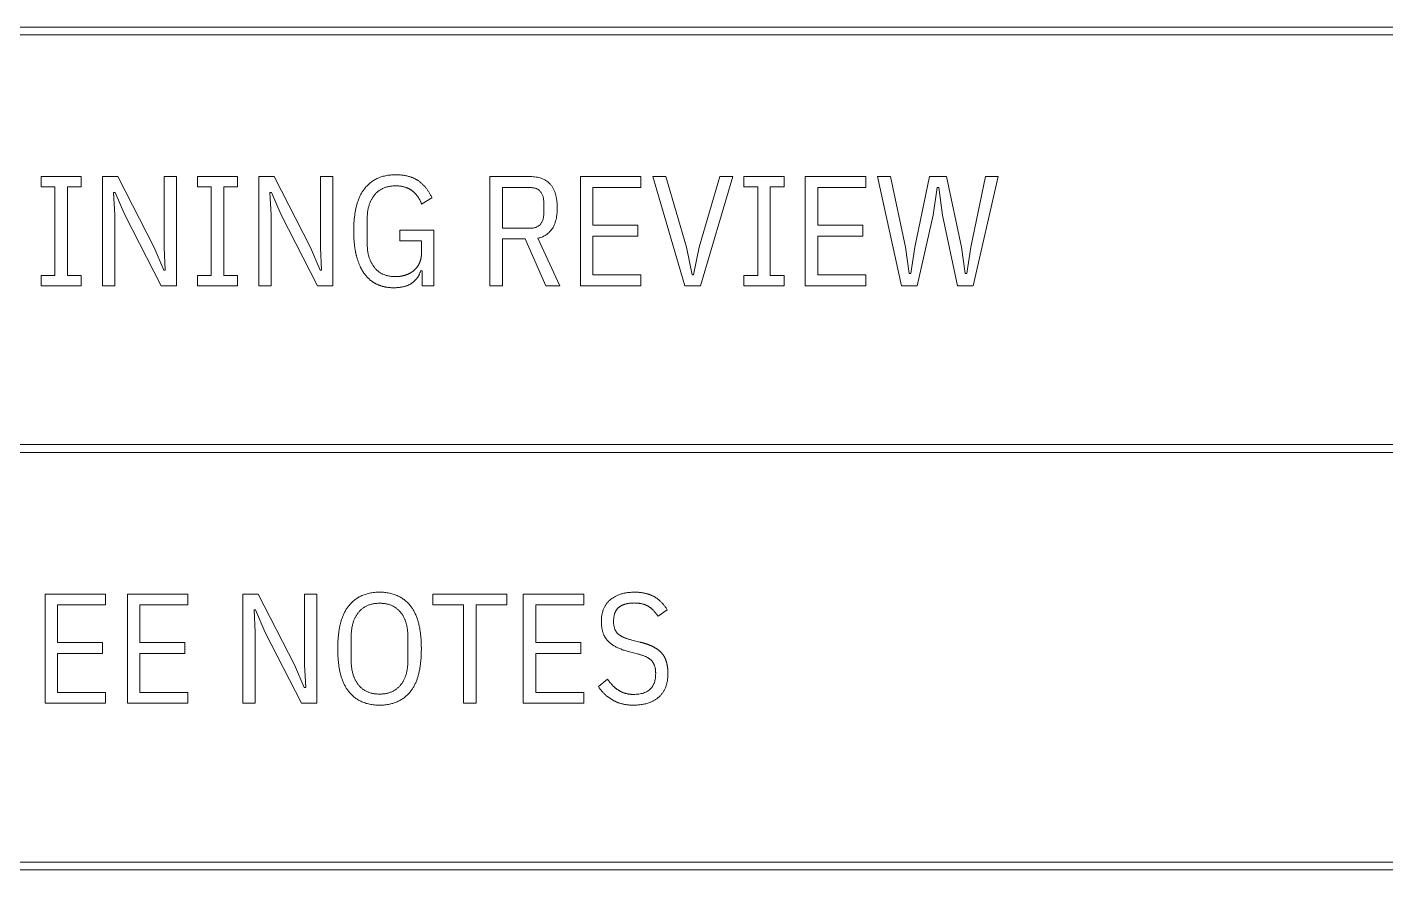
# Model space of a CAD drawing. Header units: millimetres. Extents: x 22 to 584, y 11 to 410.
# Drawn here: x 462.81 to 488.85, y 10.93 to 27.07 of the extents above; entities that cross this region are included whole.
import ezdxf

# ---------------------------------------------------------------- set-up
doc = ezdxf.new("R2010")
doc.units = ezdxf.units.MM
doc.layers.add('dims', color=7, linetype='Continuous', lineweight=5)

msp = doc.modelspace()

# ---------------------------------------------------------------- linework, layer by layer
at = {"layer": 'dims'}
for p, q in [((583, 27.075), (433, 27.075)), ((433, 26.925), (583, 26.925)), ((463.081, 24.211), (463.081, 24.012)), ((463.849, 24.211), (463.081, 24.211)), ((463.081, 24.012), (463.345, 24.012)), ((463.345, 24.012), (463.345, 22.314)), ((463.585, 24.012), (463.849, 24.012)), ((463.585, 22.314), (463.585, 24.012)), ((463.849, 24.012), (463.849, 24.211)), ((464.257, 24.211), (464.257, 22.116)), ((464.551, 24.211), (464.257, 24.211)), ((465.247, 22.851), (464.551, 24.211)), ((465.439, 24.211), (465.439, 22.851)), ((465.673, 24.211), (465.439, 24.211)), ((465.673, 22.116), (465.673, 24.211)), ((466.078, 24.211), (466.078, 24.012)), ((466.846, 24.211), (466.078, 24.211)), ((466.078, 24.012), (466.342, 24.012)), ((466.342, 24.012), (466.342, 22.314)), ((466.582, 24.012), (466.846, 24.012)), ((466.582, 22.314), (466.582, 24.012)), ((466.846, 24.012), (466.846, 24.211)), ((467.254, 24.211), (467.254, 22.116)), ((467.548, 24.211), (467.254, 24.211)), ((468.244, 22.851), (467.548, 24.211)), ((468.436, 24.211), (468.436, 22.851)), ((468.67, 24.211), (468.436, 24.211)), ((468.67, 22.116), (468.67, 24.211)), ((471.682, 24.211), (471.682, 22.116)), ((472.453, 24.211), (471.682, 24.211)), ((471.922, 24.001), (472.447, 24.001)), ((471.922, 23.221), (471.922, 24.001)), ((473.416, 24.211), (473.416, 22.116)), ((474.574, 24.211), (473.416, 24.211)), ((473.656, 24.001), (474.574, 24.001)), ((473.656, 23.281), (473.656, 24.001)), ((474.574, 24.001), (474.574, 24.211)), ((474.802, 24.211), (475.417, 22.116)), ((475.054, 24.211), (474.802, 24.211)), ((475.45, 22.857), (475.054, 24.211)), ((476.089, 24.211), (475.69, 22.857)), ((475.717, 22.116), (476.335, 24.211)), ((476.335, 24.211), (476.089, 24.211)), ((476.551, 24.211), (476.551, 24.012)), ((477.319, 24.211), (476.551, 24.211)), ((476.551, 24.012), (476.815, 24.012)), ((476.815, 24.012), (476.815, 22.314)), ((477.055, 24.012), (477.319, 24.012)), ((477.055, 22.314), (477.055, 24.012)), ((477.319, 24.012), (477.319, 24.211)), ((477.727, 24.211), (477.727, 22.116)), ((478.885, 24.211), (477.727, 24.211)), ((477.967, 24.001), (478.885, 24.001)), ((477.967, 23.281), (477.967, 24.001)), ((478.885, 24.001), (478.885, 24.211)), ((479.113, 24.211), (479.572, 22.116)), ((479.362, 24.211), (479.113, 24.211)), ((479.644, 22.857), (479.362, 24.211)), ((480.109, 24.211), (479.824, 22.857)), ((480.433, 24.211), (480.109, 24.211)), ((480.178, 23.469), (480.253, 24.001)), ((480.253, 24.001), (480.283, 24.001)), ((480.283, 24.001), (480.358, 23.469)), ((480.718, 22.857), (480.433, 24.211)), ((481.18, 24.211), (480.898, 22.857)), ((480.946, 22.116), (481.423, 24.211)), ((481.423, 24.211), (481.18, 24.211)), ((464.47, 23.907), (464.5, 23.907)), ((464.491, 23.476), (464.47, 23.907)), ((464.5, 23.907), (464.683, 23.476)), ((467.467, 23.907), (467.497, 23.907)), ((467.488, 23.476), (467.467, 23.907)), ((467.497, 23.907), (467.68, 23.476)), ((470.374, 23.682), (470.572, 23.802)), ((472.714, 23.712), (472.714, 23.509)), ((464.491, 22.116), (464.491, 23.476)), ((464.683, 23.476), (465.379, 22.116)), ((467.488, 22.116), (467.488, 23.476)), ((467.68, 23.476), (468.376, 22.116)), ((479.872, 22.116), (480.178, 23.469)), ((480.358, 23.469), (480.646, 22.116)), ((469.33, 22.929), (469.33, 23.397)), ((469.957, 23.187), (469.957, 22.977)), ((470.605, 23.187), (469.957, 23.187)), ((470.605, 22.116), (470.605, 23.187)), ((472.447, 23.221), (471.922, 23.221)), ((474.517, 23.281), (473.656, 23.281)), ((474.517, 23.071), (474.517, 23.281)), ((478.828, 23.281), (477.967, 23.281)), ((478.828, 23.071), (478.828, 23.281)), ((469.957, 22.977), (470.371, 22.977)), ((470.371, 22.977), (470.371, 22.749)), ((471.922, 22.116), (471.922, 23.016)), ((471.922, 23.016), (472.36, 23.016)), ((472.36, 23.016), (472.753, 22.116)), ((473.023, 22.116), (472.6, 23.031)), ((473.656, 23.071), (474.517, 23.071)), ((473.656, 22.326), (473.656, 23.071)), ((477.967, 23.071), (478.828, 23.071)), ((477.967, 22.326), (477.967, 23.071)), ((465.43, 22.419), (465.247, 22.851)), ((465.439, 22.851), (465.46, 22.419)), ((468.427, 22.419), (468.244, 22.851)), ((468.436, 22.851), (468.457, 22.419)), ((475.555, 22.326), (475.45, 22.857)), ((475.69, 22.857), (475.585, 22.326)), ((479.719, 22.356), (479.644, 22.857)), ((479.824, 22.857), (479.749, 22.356)), ((480.793, 22.356), (480.718, 22.857)), ((480.898, 22.857), (480.823, 22.356)), ((465.46, 22.419), (465.43, 22.419)), ((468.457, 22.419), (468.427, 22.419)), ((470.353, 22.407), (470.383, 22.407)), ((470.383, 22.407), (470.383, 22.116)), ((463.081, 22.314), (463.081, 22.116)), ((463.345, 22.314), (463.081, 22.314)), ((463.849, 22.314), (463.585, 22.314)), ((463.849, 22.116), (463.849, 22.314)), ((466.078, 22.314), (466.078, 22.116)), ((466.342, 22.314), (466.078, 22.314)), ((466.846, 22.314), (466.582, 22.314)), ((466.846, 22.116), (466.846, 22.314)), ((474.574, 22.326), (473.656, 22.326)), ((474.574, 22.116), (474.574, 22.326)), ((475.585, 22.326), (475.555, 22.326)), ((476.551, 22.314), (476.551, 22.116)), ((476.815, 22.314), (476.551, 22.314)), ((477.319, 22.314), (477.055, 22.314)), ((477.319, 22.116), (477.319, 22.314)), ((478.885, 22.326), (477.967, 22.326)), ((478.885, 22.116), (478.885, 22.326)), ((479.749, 22.356), (479.719, 22.356)), ((480.823, 22.356), (480.793, 22.356)), ((463.081, 22.116), (463.849, 22.116)), ((464.257, 22.116), (464.491, 22.116)), ((465.379, 22.116), (465.673, 22.116)), ((466.078, 22.116), (466.846, 22.116)), ((467.254, 22.116), (467.488, 22.116)), ((468.376, 22.116), (468.67, 22.116)), ((470.383, 22.116), (470.605, 22.116)), ((471.682, 22.116), (471.922, 22.116)), ((472.753, 22.116), (473.023, 22.116)), ((473.416, 22.116), (474.574, 22.116)), ((475.417, 22.116), (475.717, 22.116)), ((476.551, 22.116), (477.319, 22.116)), ((477.727, 22.116), (478.885, 22.116)), ((479.572, 22.116), (479.872, 22.116)), ((480.646, 22.116), (480.946, 22.116)), ((583, 19.075), (433, 19.075)), ((433, 18.925), (583, 18.925)), ((463.156, 16.211), (463.156, 14.116)), ((464.314, 16.211), (463.156, 16.211)), ((464.314, 16.001), (464.314, 16.211)), ((464.734, 16.211), (464.734, 14.116)), ((465.892, 16.211), (464.734, 16.211)), ((465.892, 16.001), (465.892, 16.211)), ((466.948, 16.211), (466.948, 14.116)), ((467.242, 16.211), (466.948, 16.211)), ((467.938, 14.851), (467.242, 16.211)), ((468.13, 16.211), (468.13, 14.851)), ((468.364, 16.211), (468.13, 16.211)), ((468.364, 14.116), (468.364, 16.211)), ((470.587, 16.211), (470.587, 16.001)), ((472.009, 16.211), (470.587, 16.211)), ((472.009, 16.001), (472.009, 16.211)), ((472.321, 16.211), (472.321, 14.116)), ((473.479, 16.211), (472.321, 16.211)), ((473.479, 16.001), (473.479, 16.211)), ((463.396, 16.001), (464.314, 16.001)), ((463.396, 15.281), (463.396, 16.001)), ((464.974, 16.001), (465.892, 16.001)), ((464.974, 15.281), (464.974, 16.001)), ((467.161, 15.907), (467.191, 15.907)), ((467.182, 15.476), (467.161, 15.907)), ((467.191, 15.907), (467.374, 15.476)), ((470.587, 16.001), (471.178, 16.001)), ((471.178, 16.001), (471.178, 14.116)), ((471.418, 16.001), (472.009, 16.001)), ((471.418, 14.116), (471.418, 16.001)), ((472.561, 16.001), (473.479, 16.001)), ((472.561, 15.281), (472.561, 16.001)), ((474.904, 15.784), (475.081, 15.911)), ((467.182, 14.116), (467.182, 15.476)), ((467.374, 15.476), (468.07, 14.116)), ((469.024, 14.929), (469.024, 15.397)), ((470.11, 15.397), (470.11, 14.929)), ((464.257, 15.281), (463.396, 15.281)), ((464.257, 15.071), (464.257, 15.281)), ((465.835, 15.281), (464.974, 15.281)), ((465.835, 15.071), (465.835, 15.281)), ((473.422, 15.281), (472.561, 15.281)), ((473.422, 15.071), (473.422, 15.281)), ((474.355, 15.104), (474.511, 15.064)), ((474.556, 15.289), (474.4, 15.329)), ((463.396, 15.071), (464.257, 15.071)), ((463.396, 14.326), (463.396, 15.071)), ((464.974, 15.071), (465.835, 15.071)), ((464.974, 14.326), (464.974, 15.071)), ((468.121, 14.419), (467.938, 14.851)), ((468.13, 14.851), (468.151, 14.419)), ((472.561, 15.071), (473.422, 15.071)), ((472.561, 14.326), (472.561, 15.071)), ((464.314, 14.326), (463.396, 14.326)), ((464.314, 14.116), (464.314, 14.326)), ((465.892, 14.326), (464.974, 14.326)), ((465.892, 14.116), (465.892, 14.326)), ((468.151, 14.419), (468.121, 14.419)), ((473.479, 14.326), (472.561, 14.326)), ((473.479, 14.116), (473.479, 14.326)), ((473.935, 14.581), (473.761, 14.437)), ((463.156, 14.116), (464.314, 14.116)), ((464.734, 14.116), (465.892, 14.116)), ((466.948, 14.116), (467.182, 14.116)), ((468.07, 14.116), (468.364, 14.116)), ((471.178, 14.116), (471.418, 14.116)), ((472.321, 14.116), (473.479, 14.116)), ((583, 11.075), (433, 11.075)), ((433, 10.925), (583, 10.925))]:
    msp.add_line(p, q, dxfattribs=at)
for points in [[(469.282, 23.985), (469.492, 24.246), (469.873, 24.246)], [(469.873, 24.246), (470.149, 24.246), (470.314, 24.128)], [(469.072, 23.164), (469.072, 23.724), (469.282, 23.985)], [(469.873, 24.034), (469.612, 24.034), (469.471, 23.861)], [(470.191, 23.94), (470.068, 24.034), (469.873, 24.034)], [(470.314, 24.128), (470.479, 24.009), (470.572, 23.802)], [(472.714, 23.712), (472.714, 24.001), (472.447, 24.001)], [(472.453, 24.211), (472.972, 24.211), (472.972, 23.614)], [(469.471, 23.861), (469.33, 23.689), (469.33, 23.397)], [(470.374, 23.682), (470.314, 23.847), (470.191, 23.94)], [(472.447, 23.221), (472.714, 23.221), (472.714, 23.509)], [(472.972, 23.614), (472.972, 23.109), (472.6, 23.031)], [(469.127, 22.679), (469.072, 22.884), (469.072, 23.164)], [(469.33, 22.929), (469.33, 22.639), (469.471, 22.466)], [(469.282, 22.341), (469.183, 22.474), (469.127, 22.679)], [(470.332, 22.556), (470.371, 22.641), (470.371, 22.749)], [(469.471, 22.466), (469.612, 22.294), (469.873, 22.294)], [(470.066, 22.324), (470.158, 22.354), (470.225, 22.412)], [(470.353, 22.407), (470.32, 22.266), (470.192, 22.174)], [(470.225, 22.412), (470.293, 22.471), (470.332, 22.556)], [(469.522, 22.145), (469.381, 22.209), (469.282, 22.341)], [(469.834, 22.081), (469.663, 22.081), (469.522, 22.145)], [(470.192, 22.174), (470.065, 22.081), (469.834, 22.081)], [(469.873, 22.294), (469.975, 22.294), (470.066, 22.324)], [(468.976, 15.985), (469.186, 16.246), (469.567, 16.246)], [(469.567, 16.246), (469.948, 16.246), (470.158, 15.985)], [(473.992, 16.104), (474.166, 16.246), (474.454, 16.246)], [(474.454, 16.246), (474.673, 16.246), (474.821, 16.165)], [(474.821, 16.165), (474.97, 16.084), (475.081, 15.911)], [(468.766, 15.164), (468.766, 15.724), (468.976, 15.985)], [(469.567, 16.034), (469.306, 16.034), (469.165, 15.861)], [(469.969, 15.861), (469.828, 16.034), (469.567, 16.034)], [(470.158, 15.985), (470.368, 15.724), (470.368, 15.164)], [(473.818, 15.682), (473.818, 15.961), (473.992, 16.104)], [(474.152, 15.955), (474.052, 15.871), (474.052, 15.682)], [(474.445, 16.039), (474.253, 16.039), (474.152, 15.955)], [(474.719, 15.975), (474.616, 16.039), (474.445, 16.039)], [(474.904, 15.784), (474.823, 15.911), (474.719, 15.975)], [(469.165, 15.861), (469.024, 15.689), (469.024, 15.397)], [(470.11, 15.397), (470.11, 15.689), (469.969, 15.861)], [(473.948, 15.306), (473.818, 15.439), (473.818, 15.682)], [(474.052, 15.682), (474.052, 15.529), (474.134, 15.451)], [(474.134, 15.451), (474.217, 15.374), (474.4, 15.329)], [(468.976, 14.341), (468.766, 14.602), (468.766, 15.164)], [(470.368, 15.164), (470.368, 14.602), (470.158, 14.341)], [(474.355, 15.104), (474.079, 15.172), (473.948, 15.306)], [(474.556, 15.289), (474.703, 15.254), (474.805, 15.204)], [(474.805, 15.204), (474.907, 15.154), (474.971, 15.082)], [(469.024, 14.929), (469.024, 14.639), (469.165, 14.466)], [(469.969, 14.466), (470.11, 14.639), (470.11, 14.929)], [(474.781, 14.933), (474.703, 15.016), (474.511, 15.064)], [(474.859, 14.686), (474.859, 14.849), (474.781, 14.933)], [(474.971, 15.082), (475.036, 15.011), (475.064, 14.913)], [(475.064, 14.913), (475.093, 14.816), (475.093, 14.686)], [(474.433, 14.287), (474.859, 14.287), (474.859, 14.686)], [(475.093, 14.686), (475.093, 14.389), (474.917, 14.235)], [(469.567, 14.081), (469.186, 14.081), (468.976, 14.341)], [(469.165, 14.466), (469.306, 14.294), (469.567, 14.294)], [(469.567, 14.294), (469.828, 14.294), (469.969, 14.466)], [(470.158, 14.341), (469.948, 14.081), (469.567, 14.081)], [(474.04, 14.175), (473.872, 14.269), (473.761, 14.437)], [(473.935, 14.581), (474.031, 14.441), (474.151, 14.364)], [(474.151, 14.364), (474.271, 14.287), (474.433, 14.287)], [(474.433, 14.081), (474.208, 14.081), (474.04, 14.175)], [(474.917, 14.235), (474.742, 14.081), (474.433, 14.081)]]:
    msp.add_open_spline(points, degree=2, dxfattribs=at)

doc.saveas('drawing.dxf')
